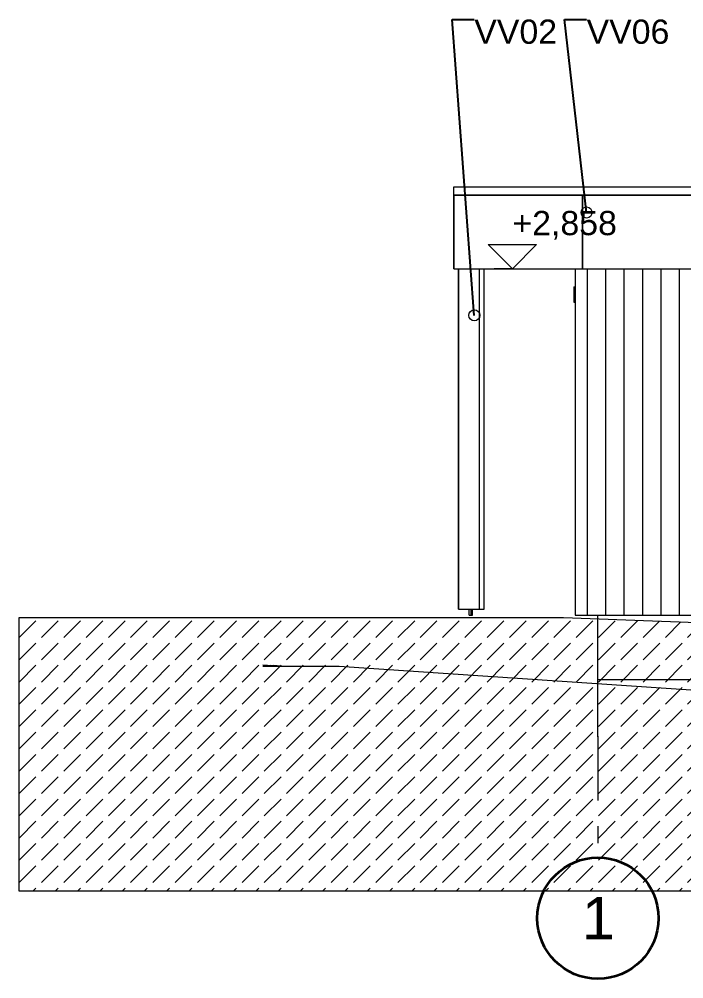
# Model space of a CAD drawing. Header units: millimetres. Extents: x 745166 to 884669, y -5000 to 15056.
# Drawn here: x 769057 to 774541, y 7139 to 15056 of the extents above; entities that cross this region are included whole.
import ezdxf

# ---------------------------------------------------------------- set-up
doc = ezdxf.new("R2010")
doc.units = ezdxf.units.MM
doc.header["$MEASUREMENT"] = 0
doc.linetypes.add('Double Dashed', pattern=[1093.611073, 529.166651, -211.666656, 141.111112, -211.666656])
for name, color, linetype, lineweight in [('New_0_Pen_No__1', 7, 'Continuous', 13), ('New_2D Drafting - General_Pen_No__1', 7, 'Continuous', 13), ('New_Annotation - Label_Pen_No__1', 7, 'Continuous', 13), ('New_Dimensioning - General_Pen_No__1', 7, 'Continuous', 13), ('New_Shell - Roof_Pen_No__1', 7, 'Continuous', 13), ('New_Site & Landscape - Terrain_Pen_No__1', 7, 'Continuous', 13), ('New_Structural - Bearing_Pen_No__1', 7, 'Continuous', 13), ('New_Structural - Grid_Pen_No__1', 7, 'Continuous', 13), ('New_Structural - Grid_Pen_No__7', 7, 'Continuous', 35)]:
    doc.layers.add(name, color=color, linetype=linetype, lineweight=lineweight)
doc.layers.add('New_2D Drafting - General_Pen_No__61', color=7, linetype='Continuous', lineweight=20, true_color=0x6a6a6a)
doc.layers.add('New_Structural - Bearing', color=7, linetype='Continuous')
doc.styles.add('GENERATED_STYLE_1', font='')
doc.styles.get('GENERATED_STYLE_1').set_extended_font_data('Arial')
doc.dimstyles.new('GENERATED_STYLE__1', dxfattribs={"dimtxt": 0.18, "dimasz": 182.4, "dimexe": 0.18, "dimexo": 0.0625, "dimgap": 0, "dimtad": 0, "dimtih": 1, "dimtoh": 1, "dimdec": 4, "dimzin": 0, "dimdsep": 46, "dimcen": 0.09, "dimadec": 0, "dimazin": 0, "dimtfac": 1, "dimtdec": 4, "dimtmove": 0, "dimatfit": 3, "dimldrblk": 'ARROWHEAD_1', "dimfxl": 0, "dimtolj": 1, "dimtzin": 0, "dimarcsym": 0})

# ---------------------------------------------------------------- blocks, each defined once
blk = doc.blocks.new('ARROWHEAD_1')
at = {"color": 0, "linetype": 'Continuous', "lineweight": 0}
blk.add_line((0, 0), (-1, 0), dxfattribs=at)
blk.add_circle((0, 0), 0.25, dxfattribs=at)

msp = doc.modelspace()

# ---------------------------------------------------------------- hatches: boundary and pattern name
at = {"layer": 'New_2D Drafting - General_Pen_No__61', "linetype": 'Continuous', "lineweight": 20, "true_color": 0x6a6a6a}
h = msp.add_hatch(dxfattribs=at)
h.set_pattern_fill('Dashed_0002', color=251, style=0, pattern_type=2)
h.set_pattern_definition([(45, (1009346.34, 10138.7), (-183.84776, 183.84776), [195, -65]), (45, (1009346.34, 10322.54), (-183.84776, 183.84776), [195, -65])])
h.paths.add_polyline_path([(769057.3, 7861.9), (769057.3, 10118.7), (773547.6, 10118.7), (778397.6, 9938.7), (782481, 9938.7), (782481, 7861.9)])
at = {"layer": 'New_Structural - Bearing', "linetype": 'Continuous', "lineweight": 0, "true_color": 0x000000}
h = msp.add_hatch(dxfattribs=at)
h.set_pattern_fill('Plank_Floor_vert_0002', color=18, style=0, pattern_type=2)
h.set_pattern_definition([(90, (1009346.34, 10138.7), (152, 0), [])])
h.paths.add_polyline_path([(773644.6, 10138.7), (778279.6, 10138.7), (778279.6, 12996.7), (773644.6, 12996.7)])
h.paths.add_polyline_path([(776272.6, 11688.7), (774672.6, 11688.7), (774672.6, 12238.7), (776272.6, 12238.7)], flags=0)

# ---------------------------------------------------------------- linework, layer by layer
at = {"layer": 'New_0_Pen_No__1', "color": 7, "linetype": 'Continuous', "lineweight": 13}
for p, q in [((773704.6, 12996.7), (773704.6, 13603.7)), ((773708.6, 12996.7), (773708.6, 13603.7)), ((773704.6, 13003.7), (773704.6, 12996.7))]:
    msp.add_line(p, q, dxfattribs=at)
at = {"layer": 'New_0_Pen_No__1', "color": 7, "linetype": 'Continuous', "lineweight": 13, "flags": 128}
msp.add_lwpolyline([(772644.6, 12996.7), (779100.6, 12996.7), (779100.6, 13603.7), (772644.6, 13603.7)], close=True, dxfattribs=at)
at = {"layer": 'New_2D Drafting - General_Pen_No__1', "color": 7, "linetype": 'Continuous', "lineweight": 13, "flags": 128}
msp.add_lwpolyline([(769057.3, 7861.9), (769057.3, 10118.7), (773547.6, 10118.7), (778397.6, 9938.7), (782481, 9938.7), (782481, 7861.9)], close=True, dxfattribs=at)
at = {"layer": 'New_Dimensioning - General_Pen_No__1', "color": 7, "linetype": 'Continuous', "lineweight": 13}
for p, q in [((773127, 12996.7), (772927, 13196.7)), ((772927, 13196.7), (773327, 13196.7)), ((773127, 12996.7), (772927, 13196.7)), ((772927, 13196.7), (773327, 13196.7)), ((773327, 13196.7), (773127, 12996.7)), ((773327, 13196.7), (773127, 12996.7)), ((773127, 12996.7), (772977, 12996.7)), ((773127, 12996.7), (772977, 12996.7)), ((773127, 12996.7), (773277, 12996.7)), ((773127, 12996.7), (773277, 12996.7))]:
    msp.add_line(p, q, dxfattribs=at)
at = {"layer": 'New_Shell - Roof_Pen_No__1', "color": 7, "linetype": 'Continuous', "lineweight": 13}
for p, q in [((772644.6, 13603.7), (772644.6, 13673.7)), ((772644.6, 13673.7), (779100.6, 13673.7)), ((772644.6, 12996.7), (772644.6, 13603.7)), ((772644.6, 13603.7), (779100.6, 13603.7)), ((772644.6, 12996.7), (779100.6, 12996.7))]:
    msp.add_line(p, q, dxfattribs=at)
at = {"layer": 'New_Site & Landscape - Terrain_Pen_No__1', "color": 7, "linetype": 'Continuous', "lineweight": 13}
for p, q in [((771067.5, 9728.7), (771226.3, 9718.7)), ((771125.9, 9721.9), (771067.5, 9726)), ((771125.9, 9721.9), (771067.5, 9725.5)), ((771067.5, 9718.7), (771697.1, 9718.7)), ((771125.9, 9721.9), (771103.8, 9722.7)), ((771214.6, 9718.7), (771131, 9723.8)), ((771214.6, 9718.7), (771153.2, 9723)), ((771214.6, 9718.7), (771192.5, 9719.5)), ((771697.1, 9718.7), (778235.7, 9277.4))]:
    msp.add_line(p, q, dxfattribs=at)
at = {"layer": 'New_Structural - Bearing_Pen_No__1', "color": 7, "linetype": 'Continuous', "lineweight": 13}
for p, q in [((772681.3, 10188.7), (772681.3, 12996.7)), ((772686.2, 10188.7), (772686.2, 12996.7)), ((772855.6, 10188.7), (772855.6, 12996.7)), ((772892.8, 10188.7), (772892.8, 12996.7)), ((773644.6, 12996.7), (773644.6, 10138.7)), ((773634.6, 12846.7), (773634.6, 12843.6)), ((773634.6, 12846.7), (773644.6, 12846.7)), ((773634.6, 12843.6), (773634.6, 12834.8)), ((773634.6, 12834.8), (773634.6, 12820.9)), ((773634.6, 12820.9), (773634.6, 12803.5)), ((773634.6, 12803.5), (773634.6, 12784.2)), ((773634.6, 12784.2), (773634.6, 12764.9)), ((773634.6, 12764.9), (773634.6, 12747.5)), ((773634.6, 12747.5), (773634.6, 12733.6)), ((773634.6, 12733.6), (773634.6, 12724.8)), ((773634.6, 12724.8), (773634.6, 12721.7)), ((773634.6, 12721.7), (773644.6, 12721.7)), ((772681.3, 10188.7), (772686.2, 10188.7)), ((772686.2, 10188.7), (772855.6, 10188.7)), ((772770.9, 10138.7), (772770.9, 10188.7)), ((772770.9, 10138.7), (772787.8, 10138.7)), ((772787.8, 10138.7), (772787.8, 10188.7)), ((772787.8, 10138.7), (772798.4, 10138.7)), ((772798.4, 10138.7), (772798.4, 10188.7)), ((772855.6, 10188.7), (772892.8, 10188.7)), ((773644.6, 10138.7), (778279.6, 10138.7)), ((773832.6, 9608.7), (773832.6, 10138.7)), ((773832.6, 9608.7), (778112.6, 9608.7))]:
    msp.add_line(p, q, dxfattribs=at)
at = {"layer": 'New_Structural - Grid_Pen_No__1', "color": 7, "linetype": 'Double Dashed', "lineweight": 13}
for q in [(773832.6, 10138.7), (773832.6, 8138.7)]:
    msp.add_line((773832.6, 9138.7), q, dxfattribs=at)
msp.add_point((773832.6, 9138.7), dxfattribs=at)
msp.add_point((773832.6, 9138.7), dxfattribs=at)
msp.add_point((773832.6, 9138.7), dxfattribs=at)
at = {"layer": 'New_Structural - Grid_Pen_No__7', "color": 7, "linetype": 'Continuous', "lineweight": 35}
msp.add_circle((773832.6, 7638.7), 500, dxfattribs=at)

# ---------------------------------------------------------------- texts
at = {"layer": 'New_Annotation - Label_Pen_No__1', "color": 7, "linetype": 'Continuous', "lineweight": 13, "char_height": 200, "attachment_point": 1, "style": 'GENERATED_STYLE_1'}
for s, insert in [('\\A1;{\\pql;\\fArial|b0|i0|c0|p34;VV0\\fArial|b0|i0|c0|p34;2}', (772812.3, 15052.9)), ('\\A1;{\\pql;\\fArial|b0|i0|c0|p34;VV0\\fArial|b0|i0|c0|p34;6}', (773738.9, 15052.9))]:
    msp.add_mtext(s, dxfattribs=dict(at, insert=insert))
at = {"layer": 'New_Dimensioning - General_Pen_No__1', "color": 7, "lineweight": 13, "insert": (773127, 13236.7), "char_height": 200, "attachment_point": 7, "style": 'GENERATED_STYLE_1'}
msp.add_mtext('\\A1;{\\pql;\\fArial|b0|i0|c0|p34;+2,858}', dxfattribs=at)
msp.add_mtext('\\A1;{\\pql;\\fArial|b0|i0|c0|p34;+2,858}', dxfattribs=at)
at = {"layer": 'New_Structural - Grid_Pen_No__1', "color": 7, "lineweight": 13, "insert": (773699.8, 7813.7), "char_height": 350, "attachment_point": 1, "style": 'GENERATED_STYLE_1'}
msp.add_mtext('\\A1;{\\pql;\\pt0;\\fArial|b0|i0|c0|p34;1}', dxfattribs=at)

# ---------------------------------------------------------------- leaders
at = {"layer": 'New_Annotation - Label_Pen_No__1', "color": 7, "linetype": 'Continuous', "lineweight": 13, "annotation_type": 0, "has_hookline": 1, "hookline_direction": 0}
for points, text_width in [([(772812.3, 12612), (772629.9, 15052.9), (772812.3, 15052.9)], 666.8), ([(773738.9, 13460.9), (773556.5, 15052.9), (773738.9, 15052.9)], 669)]:
    msp.add_leader(points, dimstyle='GENERATED_STYLE__1', dxfattribs=dict(at, text_width=text_width))

doc.saveas('drawing.dxf')
